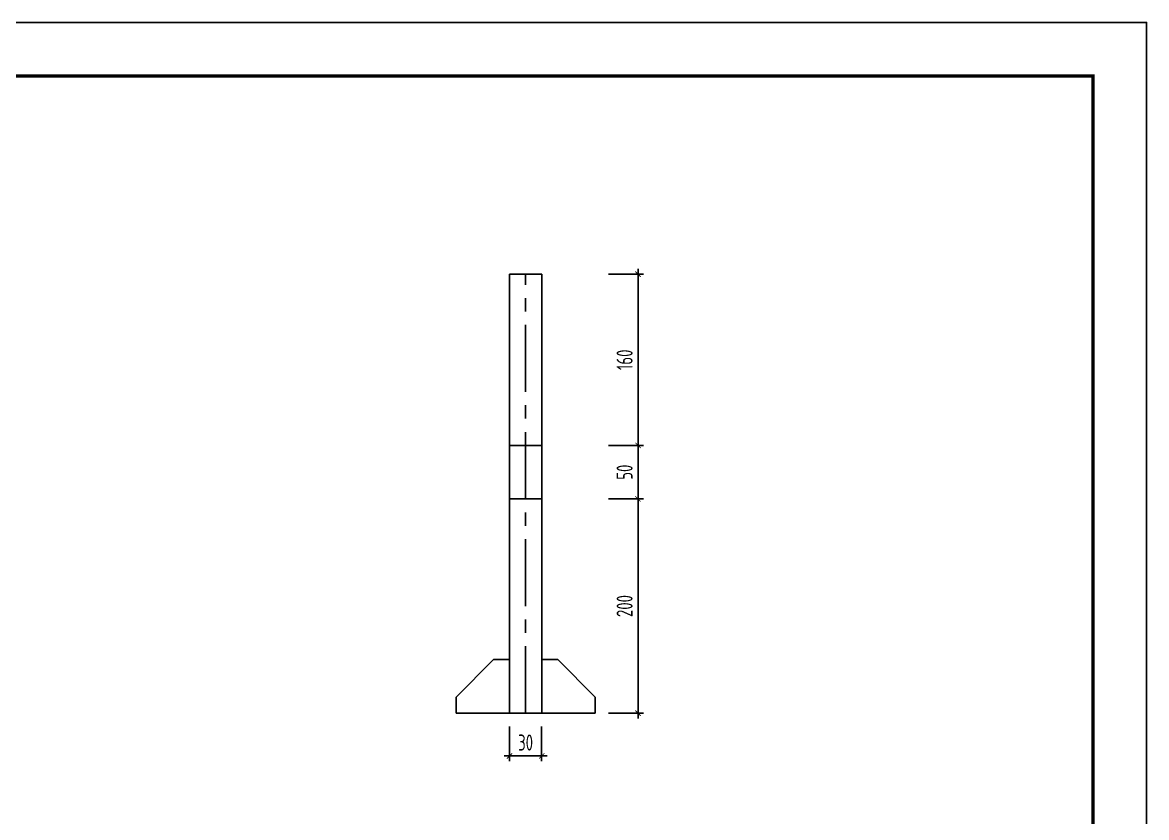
# Model space of a CAD drawing. Extents: x -89246 to 137115, y -100 to 34507.
# Drawn here: x -68246 to -47246, y 14850 to 29700 of the extents above; entities that cross this region are included whole.
import ezdxf
from ezdxf.enums import TextEntityAlignment as Align

# ---------------------------------------------------------------- set-up
doc = ezdxf.new("R2010")
doc.units = 0
doc.header["$LTSCALE"] = 1000
doc.linetypes.add('CENTER', pattern=[2, 1.25, -0.25, 0.25, -0.25])
doc.layers.get('0').update_dxf_attribs({"linetype": 'CONTINUOUS'})
doc.layers.get('Defpoints').update_dxf_attribs({"linetype": 'CONTINUOUS'})
doc.layers.add('1粗实线', color=1, linetype='CONTINUOUS', lineweight=30)
doc.layers.add('HFZT', color=5, linetype='CONTINUOUS', lineweight=15)
doc.styles.add('TSSD_Dimension', font='tssdeng.shx', dxfattribs={"width": 0.7, "bigfont": 'hztxt.shx'})
doc.styles.add('TSSD_NORM', font='tssdeng.shx', dxfattribs={"width": 0.7, "bigfont": 'hztxt.shx'})
doc.dimstyles.new('TSSD_100_100', dxfattribs={"dimtxt": 300, "dimasz": 100, "dimexe": 100, "dimexo": 250, "dimgap": 100, "dimtad": 1, "dimdec": 0, "dimzin": 0, "dimdsep": 46, "dimtxsty": 'TSSD_Dimension', "dimblk": 'ARCHTICK', "dimblk1": 'ARCHTICK', "dimblk2": 'ARCHTICK', "dimcen": 0, "dimdle": 100, "dimclrt": 7, "dimadec": 0, "dimazin": 0, "dimtfac": 1, "dimtdec": 0, "dimtix": 1, "dimtmove": 2, "dimatfit": 3, "dimfxl": 1, "dimtolj": 1, "dimtzin": 0, "dimarcsym": 0})

# ---------------------------------------------------------------- blocks, each defined once
blk = doc.blocks.new('DETK')
at = {"color": 7, "linetype": 'Continuous'}
blk.add_lwpolyline([(0, 0), (0, 29700), (42000, 29700), (42000, 0), (0, 0)], dxfattribs=at)
at = {"layer": '1粗实线', "color": 7, "linetype": 'Continuous', "const_width": 60}
blk.add_lwpolyline([(2500, 1000), (2500, 28700), (41000, 28700), (41000, 1000), (2500, 1000)], dxfattribs=at)
at = {"layer": 'HFZT', "color": 2, "style": 'TSSD_NORM', "width": 0.7}
for tag, height, p in [('比例尺', 250, (40275, 3100)), ('图号', 250, (37501, 1700)), ('日期', 250, (40275, 1700)), ('图名', 400, (31926, 1425))]:
    blk.add_attdef(tag, text='', height=height, dxfattribs=at).set_placement(p, align=Align.MIDDLE)
blk = doc.blocks.new('_ArchTick')
at = {"color": 0, "linetype": 'ByBlock', "const_width": 0.15}
blk.add_lwpolyline([(-0.5, -0.5), (0.5, 0.5)], dxfattribs=at)
blk = doc.blocks.new('*D364')
at = {"color": 0, "lineweight": -2, "transparency": 16777216}
for p, q in [((-59146, 16550), (-59146, 15900)), ((-58546, 16550), (-58546, 15900)), ((-59246, 16000), (-58446, 16000))]:
    blk.add_line(p, q, dxfattribs=at)
at = {"layer": 'Defpoints', "color": 0, "transparency": 16777216}
for p in [(-59146, 16800), (-58546, 16800), (-58546, 16000)]:
    blk.add_point(p, dxfattribs=at)
at = {"color": 0, "lineweight": -2, "transparency": 16777216, "xscale": 100, "yscale": 100, "zscale": 100, "rotation": 180}
blk.add_blockref('_ArchTick', (-59146, 16000), dxfattribs=at)
at = {"color": 0, "lineweight": -2, "transparency": 16777216, "xscale": 100, "yscale": 100, "zscale": 100}
blk.add_blockref('_ArchTick', (-58546, 16000), dxfattribs=at)
at = {"color": 7, "transparency": 16777216, "insert": (-58846, 16250), "char_height": 300, "attachment_point": 5, "style": 'TSSD_Dimension'}
blk.add_mtext('\\A1;30', dxfattribs=at)
blk = doc.blocks.new('*D365')
at = {"color": 0, "lineweight": -2, "transparency": 16777216}
for p, q in [((-57296, 20800), (-56646, 20800)), ((-56746, 16700), (-56746, 20900)), ((-57296, 16800), (-56646, 16800))]:
    blk.add_line(p, q, dxfattribs=at)
at = {"layer": 'Defpoints', "color": 0, "transparency": 16777216}
for p in [(-57546, 20800), (-56746, 20800), (-57546, 16800)]:
    blk.add_point(p, dxfattribs=at)
at = {"color": 0, "lineweight": -2, "transparency": 16777216, "xscale": 100, "yscale": 100, "zscale": 100}
for p, rotation in [((-56746, 20800), 90), ((-56746, 16800), 270)]:
    blk.add_blockref('_ArchTick', p, dxfattribs=dict(at, rotation=rotation))
at = {"color": 7, "transparency": 16777216, "insert": (-56996, 18800), "char_height": 300, "attachment_point": 5, "rotation": 90, "style": 'TSSD_Dimension'}
blk.add_mtext('\\A1;200', dxfattribs=at)
blk = doc.blocks.new('*D366')
at = {"color": 0, "lineweight": -2, "transparency": 16777216}
for p, q in [((-56746, 20700), (-56746, 21900)), ((-57296, 21800), (-56646, 21800)), ((-57296, 20800), (-56646, 20800))]:
    blk.add_line(p, q, dxfattribs=at)
at = {"layer": 'Defpoints', "color": 0, "transparency": 16777216}
for p in [(-57546, 21800), (-56746, 21800), (-57546, 20800)]:
    blk.add_point(p, dxfattribs=at)
at = {"color": 0, "lineweight": -2, "transparency": 16777216, "xscale": 100, "yscale": 100, "zscale": 100}
for p, rotation in [((-56746, 21800), 90), ((-56746, 20800), 270)]:
    blk.add_blockref('_ArchTick', p, dxfattribs=dict(at, rotation=rotation))
at = {"color": 7, "transparency": 16777216, "insert": (-56996, 21300), "char_height": 300, "attachment_point": 5, "rotation": 90, "style": 'TSSD_Dimension'}
blk.add_mtext('\\A1;50', dxfattribs=at)
blk = doc.blocks.new('*D367')
at = {"color": 0, "lineweight": -2, "transparency": 16777216}
for p, q in [((-57296, 25000), (-56646, 25000)), ((-56746, 21700), (-56746, 25100)), ((-57296, 21800), (-56646, 21800))]:
    blk.add_line(p, q, dxfattribs=at)
at = {"layer": 'Defpoints', "color": 0, "transparency": 16777216}
for p in [(-57546, 25000), (-56746, 25000), (-57546, 21800)]:
    blk.add_point(p, dxfattribs=at)
at = {"color": 0, "lineweight": -2, "transparency": 16777216, "xscale": 100, "yscale": 100, "zscale": 100}
for p, rotation in [((-56746, 25000), 90), ((-56746, 21800), 270)]:
    blk.add_blockref('_ArchTick', p, dxfattribs=dict(at, rotation=rotation))
at = {"color": 7, "transparency": 16777216, "insert": (-56996, 23400), "char_height": 300, "attachment_point": 5, "rotation": 90, "style": 'TSSD_Dimension'}
blk.add_mtext('\\A1;160', dxfattribs=at)

msp = doc.modelspace()

# ---------------------------------------------------------------- linework, layer by layer
for p, q in [((-59145.53381, 16800), (-59145.53381, 25000)), ((-59145.53381, 25000), (-58545.53381, 25000)), ((-58545.53381, 16800), (-58545.53381, 25000)), ((-59145.53381, 21800), (-58545.53381, 21800)), ((-59145.53381, 20800), (-58545.53381, 20800)), ((-60145.53381, 17100), (-59445.53381, 17800)), ((-59445.53381, 17800), (-59145.53381, 17800)), ((-58545.53381, 17800), (-58245.53381, 17800)), ((-58245.53381, 17800), (-57545.53381, 17100)), ((-60145.53381, 16800), (-60145.53381, 17100)), ((-57545.53381, 17100), (-57545.53381, 16800)), ((-60145.53381, 16800), (-59145.53381, 16800)), ((-59145.53381, 16800), (-58545.53381, 16800)), ((-58545.53381, 16800), (-57545.53381, 16800))]:
    msp.add_line(p, q)
at = {"linetype": 'CENTER'}
msp.add_line((-58845.53381, 16800), (-58845.53381, 25000), dxfattribs=at)

# ---------------------------------------------------------------- block references
msp.add_blockref('DETK', (-89245.53381, 0))

# ---------------------------------------------------------------- dimensions: what is measured, and where the dimension line sits
for p1, p2, text, picture, middle in [((-57545.53381, 21800), (-57545.53381, 25000), '160', '*D367', (-56995.53381, 23400)), ((-57545.53381, 20800), (-57545.53381, 21800), '50', '*D366', (-56995.53381, 21300)), ((-57545.53381, 16800), (-57545.53381, 20800), '200', '*D365', (-56995.53381, 18800)), ((-59145.53381, 16800), (-58545.53381, 16800), '30', '*D364', (-58845.53381, 16250))]:
    dim = msp.add_aligned_dim(p1=p1, p2=p2, distance=-800, text=text, dimstyle='TSSD_100_100')
    dim.commit()
    dim.dimension.update_dxf_attribs({"geometry": picture, "text_midpoint": middle})

doc.saveas('drawing.dxf')
